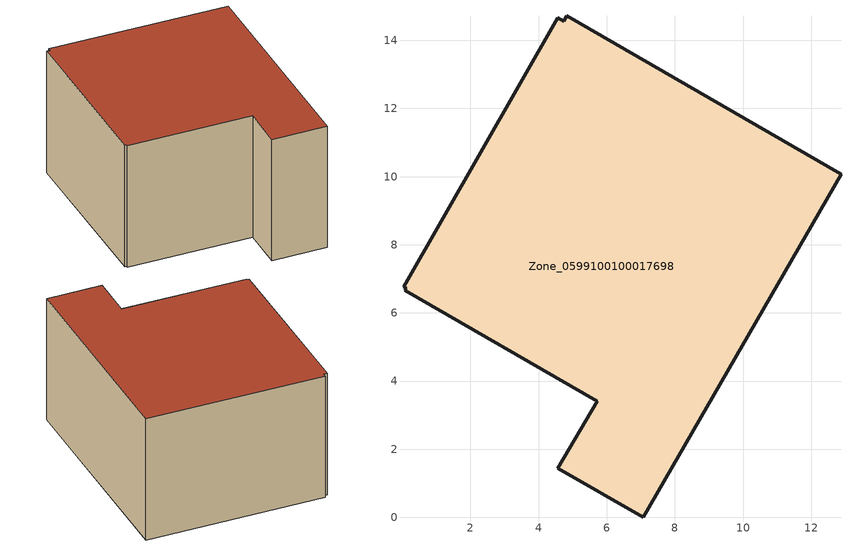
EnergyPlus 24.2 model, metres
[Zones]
Zone_0599100100017698
 floor ground (C_G): 12.88,10.06 7.07,0 4.57,1.44 5.71,3.41 0.07,6.66 0.11,6.72 0.04,6.76 4.56,14.66 4.74,14.56 4.83,14.72 z6.04
 wall outside (C_F): 7.07,0 12.88,10.06 4.83,14.72 4.74,14.56 4.56,14.66 0.04,6.76 0.11,6.72 0.07,6.66 5.71,3.41 4.57,1.44 7.07,0 z6.04:12.85
 roof outside (C_R): 4.74,14.56 4.56,14.66 0.04,6.76 0.11,6.72 0.07,6.66 5.71,3.41 4.57,1.44 7.07,0 12.88,10.06 4.83,14.72 z12.85
[BUILDING]
Pand.0599100100017698: North Axis=0; Terrain=City; Loads Convergence Tolerance Value=0.04; Temperature Convergence Tolerance Value=0.4; Solar Distribution=FullExterior; Maximum Number of Warmup Days=25; Minimum Number of Warmup Days=1
[Site:Location]
Rotterdam.The.Hague.AP_ZH_NLD Design_Conditions: Latitude=51.96; Longitude=4.45; Time Zone=1; Elevation=-4.5
[SITE:GROUNDTEMPERATURE:BUILDINGSURFACE]
18, 18, 18, 18, 18, 18, 18, 18, 18, 18, 18, 18
[MATERIAL] Thermal Absorptance=0.9; Solar Absorptance=0.7; Visible Absorptance=0.7
Name | Roughness | Thickness | Conductivity | Density | Specific Heat
G.D.2015-2018 | MediumSmooth | 0.15 | 0.0428571 | 540 | 1210
F.D.2015-2018 | Rough | 0.3 | 0.0666667 | 1920 | 840
R.D.2015-2018 | MediumRough | 0.2 | 0.0333333 | 1500 | 1000
[CONSTRUCTION]
C_G: G.D.2015-2018
C_F: F.D.2015-2018
C_R: R.D.2015-2018
[ZONE]
Zone_0599100100017698: Type=1; Multiplier=1; Ceiling Height=Autocalculate; Volume=Autocalculate; Floor Area=autocalculate; Part of Total Floor Area=Yes
[ZONEINFILTRATION:DESIGNFLOWRATE]
Infil_Zone_0599100100017698: Zone or ZoneList or Space or SpaceList=Zone_0599100100017698; Schedule=AlwaysOn; Design Flow Rate Calculation Method=Flow/Area; Flow Rate per Floor Area=0.0021; Constant Term Coefficient=1; Temperature Term Coefficient=0; Velocity Term Coefficient=0; Velocity Squared Term Coefficient=0
[HVACTEMPLATE:ZONE:IDEALLOADSAIRSYSTEM]
Zone_0599100100017698: Maximum Heating Supply Air Temperature=50; Minimum Cooling Supply Air Temperature=13; Maximum Heating Supply Air Humidity Ratio=0.0156; Minimum Cooling Supply Air Humidity Ratio=0.0077; Heating Limit=NoLimit; Cooling Limit=NoLimit; Dehumidification Control Type=ConstantSensibleHeatRatio; Cooling Sensible Heat Ratio=0.7; Dehumidification Setpoint=60; Humidification Control Type=None; Humidification Setpoint=30; Outdoor Air Method=None; Outdoor Air Flow Rate per Person=0.00944; Outdoor Air Flow Rate per Zone Floor Area=0; Outdoor Air Flow Rate per Zone=0; Demand Controlled Ventilation Type=None; Outdoor Air Economizer Type=NoEconomizer; Heat Recovery Type=None; Sensible Heat Recovery Effectiveness=0.7; Latent Heat Recovery Effectiveness=0.65
[ZONECONTROL:THERMOSTAT]
ThermostatControl_Zone_0599100100017698: Zone or ZoneList=Zone_0599100100017698; Control Type Schedule=DualSetpointControlType; Control 1=Thermostat_Zone_0599100100017698; Temperature Difference Between Cutout And Setpoint=0
[THERMOSTATSETPOINT:DUALSETPOINT]
Thermostat_Zone_0599100100017698: Heating Setpoint Temperature Schedule=HeatingSetpoint_Zone_0599100100017698; Cooling Setpoint Temperature Schedule=CoolingSetpoint_Zone_0599100100017698
[SCHEDULE:COMPACT]
HeatingSetpoint_Zone_0599100100017698: Through: 12/31, For: AllDays, Until: 24:00, 21
CoolingSetpoint_Zone_0599100100017698: Through: 12/31, For: AllDays, Until: 24:00, 24
DualSetpointControlType: Through: 12/31, For: AllDays, Until: 24:00, 4
AlwaysOn: Through: 12/31, For: AllDays, Until: 24:00, 1
